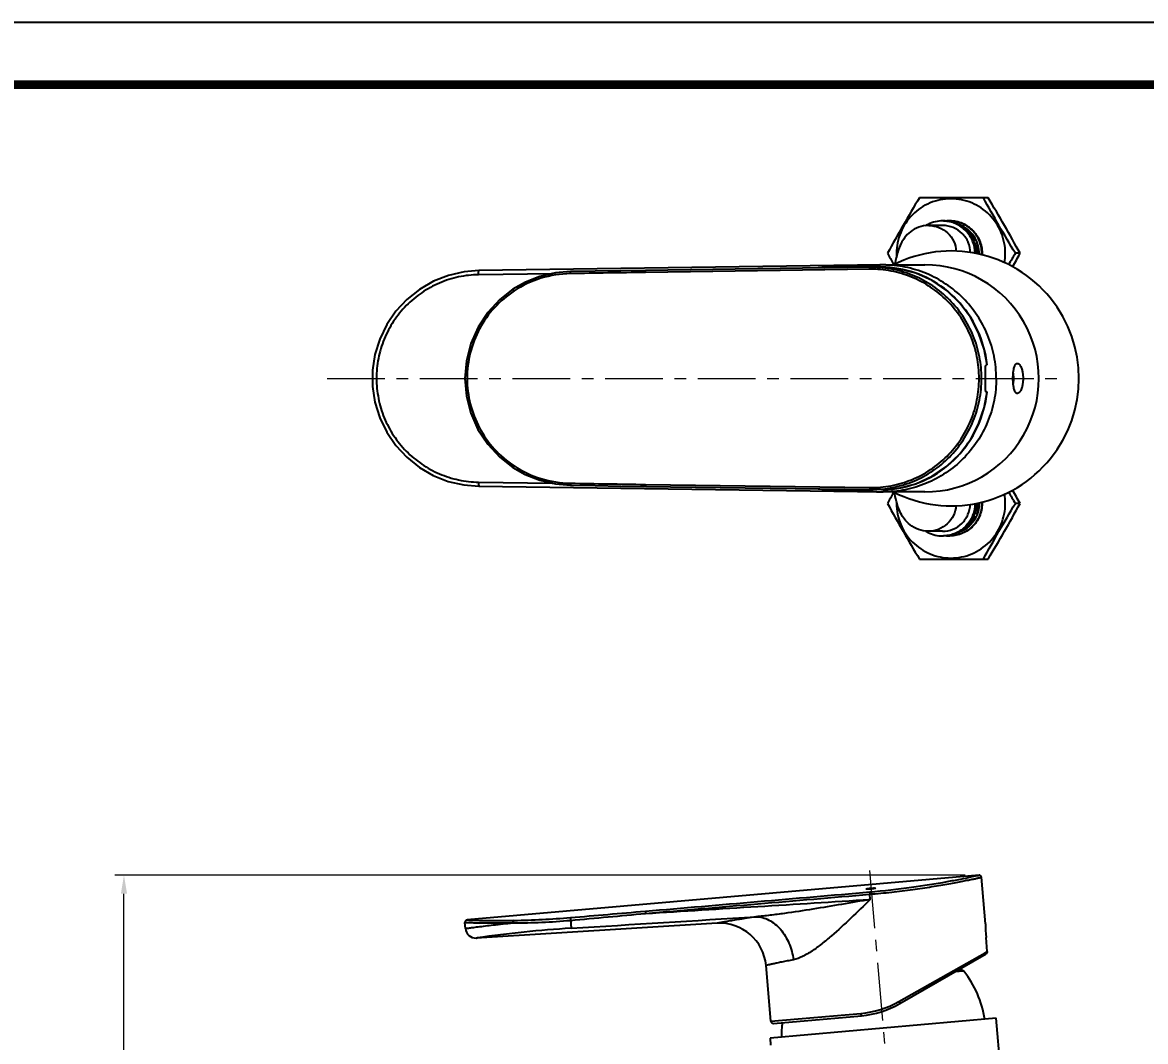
# Model space of a CAD drawing. Extents: x 0 to 790, y 0 to 579.
# Drawn here: x 305.1 to 547.5, y 358.8 to 578.8 of the extents above; entities that cross this region are included whole.
import ezdxf

# ---------------------------------------------------------------- set-up
doc = ezdxf.new("R2010")
doc.units = 0
doc.header["$LTSCALE"] = 10
doc.header["$MEASUREMENT"] = 0
doc.header["$PDMODE"] = 3
doc.header["$PDSIZE"] = -10
doc.linetypes.add('CENTER', pattern=[2, 1.25, -0.25, 0.25, -0.25])
doc.layers.get('0').update_dxf_attribs({"linetype": 'CONTINUOUS'})
doc.layers.get('DEFPOINTS').update_dxf_attribs({"linetype": 'CONTINUOUS'})
doc.layers.add('BODY', color=7, linetype='CONTINUOUS')
doc.layers.add('DEF_LAYER_ASSEM_MEMBER', color=7, linetype='CONTINUOUS')
doc.styles.add('Daelim Dimension', font='')
doc.styles.get('Daelim Dimension').set_extended_font_data('나눔고딕')
doc.dimstyles.new('DEFAULT', dxfattribs={"dimscale": 2, "dimtxt": 2, "dimasz": 2, "dimexe": 0, "dimexo": 2, "dimgap": 1, "dimtad": 1, "dimdec": 0, "dimzin": 9, "dimdsep": 46, "dimtxsty": 'Daelim Dimension', "dimcen": 0.5, "dimclrd": 5, "dimclre": 5, "dimclrt": 256, "dimadec": 1, "dimazin": 0, "dimtfac": 1, "dimtdec": 0, "dimtix": 1, "dimtmove": 0, "dimatfit": 3, "dimfxl": 1, "dimtolj": 1, "dimtzin": 1, "dimlwd": 9, "dimlwe": 9, "dimarcsym": 0})

# ---------------------------------------------------------------- blocks, each defined once
blk = doc.blocks.new('*D2')
at = {"color": 5, "lineweight": 9, "ltscale": 0.5, "transparency": 16777216}
for p, q in [((508.5832572733132, 394.7006149546673), (325.0512798777277, 394.7006149546673)), ((327.0512798777278, 262.5646479724672), (327.0512798777277, 390.7006149546673)), ((521.4974232671132, 258.5646479724673), (325.0512798777278, 258.5646479724672))]:
    blk.add_line(p, q, dxfattribs=at)
at = {"color": 5, "ltscale": 0.5, "transparency": 16777216}
for points in [[(326.384613211061, 390.7006149546673), (327.7179465443944, 390.7006149546673), (327.0512798777277, 394.7006149546673)], [(326.3846132110611, 262.5646479724672), (327.7179465443945, 262.5646479724672), (327.0512798777278, 258.5646479724672)]]:
    blk.add_solid(points, dxfattribs=at)
at = {"layer": 'DEFPOINTS', "color": 0, "ltscale": 0.5, "transparency": 16777216}
for p in [(327.0512798777277, 394.7006149546673), (512.5832572733132, 394.7006149546673), (525.4974232671132, 258.5646479724673)]:
    blk.add_point(p, dxfattribs=at)
at = {"color": 7, "ltscale": 0.5, "transparency": 16777216, "insert": (314.1499923240797, 326.6326314635672), "char_height": 10, "attachment_point": 2, "rotation": 90, "style": 'Daelim Dimension'}
blk.add_mtext('\\A1;136', dxfattribs=at)

msp = doc.modelspace()

# ---------------------------------------------------------------- linework, layer by layer
at = {"ltscale": 0.5}
msp.add_lwpolyline([(0, 0), (789.8800010681152, 0), (789.8800010681152, 578.7599945068359), (0, 578.7599945068359)], close=True, dxfattribs=at)
at = {"color": 5, "linetype": 'ByBlock', "lineweight": 200, "const_width": 1.82}
msp.add_lwpolyline([(12.70140266418457, 24.781982421875), (777.1014041900635, 24.781982421875), (777.1014041900635, 565.3219909667969), (12.70140266418457, 565.3219909667969)], close=True, dxfattribs=at)
at = {"layer": 'BODY', "color": 1, "linetype": 'CENTER', "lineweight": 5}
for p, q in [((370.8689420269129, 501.9276548507672), (529.2962416735131, 501.9276548507672)), ((487.9050684902129, 395.7112024346671), (500.435465243313, 252.4881121727672))]:
    msp.add_line(p, q, dxfattribs=at)
at = {"layer": 'DEF_LAYER_ASSEM_MEMBER', "color": 7, "linetype": 'Continuous'}
for p, q in [((513.531029597013, 540.9276548507672), (498.713723811713, 540.9276548507672)), ((505.2769659953128, 535.9276548507672), (505.2037195939129, 535.9276548507672)), ((503.7577827276132, 534.9276548507672), (500.707331731513, 534.9276548507672)), ((507.5990611374129, 534.8495885045672), (507.848566859413, 534.8495885045672)), ((507.848566859413, 534.8495885045672), (508.399094780013, 534.2969576566671)), ((509.069205778713, 533.6242869428672), (510.845173081213, 531.8415357337673)), ((510.2650384192129, 531.8415357337673), (510.845173081213, 531.8415357337673)), ((510.5821373691128, 531.0483858567673), (511.1719910359129, 531.0483858567673)), ((511.1719910359129, 531.0483858567673), (511.1719910359129, 528.8084083235672)), ((520.430157549913, 528.9276548507672), (519.4191509341131, 528.9276548507672)), ((490.428906865413, 526.4103752322671), (403.642761965413, 525.1940757841671)), ((491.4914543808129, 526.4276548507672), (499.9038372479131, 526.4276548507672)), ((493.0810392591129, 526.6269658238672), (493.1764819576129, 526.4552618997672)), ((488.017059801813, 525.9253154269671), (439.6012836736129, 525.2467851540672)), ((488.350921195813, 525.9276548507672), (488.017059801813, 525.9253154269671)), ((488.1153259438129, 525.9253154269671), (488.017059801813, 525.9253154269671)), ((488.1153259438129, 525.9253154269671), (488.0170790205129, 525.9239413179672)), ((490.524646807813, 525.9276548507672), (488.350755172313, 525.9276548507672)), ((513.3522239819131, 504.8276548507672), (513.082766140913, 504.8276548507672)), ((512.7104565869131, 495.6083669492673), (513.3522617518129, 499.0276548507671)), ((513.082766140913, 499.0276548507671), (513.352223839913, 499.0276548507671)), ((403.6427619652129, 478.6612339173672), (490.428906817313, 477.4449344711671)), ((439.601283673813, 478.6085245474671), (488.017059801813, 477.9299942745672)), ((488.017059801813, 477.9299942745672), (488.3509229247129, 477.9276548507672)), ((490.524723882113, 477.9276548507672), (488.3507543627129, 477.9276548507672)), ((499.9038372479131, 477.4276548507672), (491.4914543807131, 477.4276548507672)), ((493.1764801047129, 477.4000444868672), (493.0599075653129, 477.1902937405672)), ((511.1719910359129, 475.0469013779672), (511.1719910359129, 472.8069238447671)), ((510.580818587013, 472.8069238447671), (511.1719910359129, 472.8069238447671)), ((520.430157549913, 474.9276548507672), (519.4191509341131, 474.9276548507672)), ((510.845173081213, 472.0137739677672), (509.0705606593128, 470.2323828147671)), ((510.2663651484131, 472.0137739677672), (510.845173081213, 472.0137739677672)), ((503.6934048211128, 468.9276548507672), (500.6429538249131, 468.9276548507672)), ((505.2769659953128, 467.9276548507672), (505.2037195939129, 467.9276548507672)), ((507.5989257620131, 469.0057211969671), (507.848566859413, 469.0057211969671)), ((508.395373649613, 469.5546167003672), (507.848566859413, 469.0057211969671)), ((498.7137238029131, 462.9276548507672), (513.531029597013, 462.9276548507672)), ((511.5832496786129, 394.7006142901672), (401.099900113313, 385.0345736948672)), ((513.0051979008131, 384.1845283617672), (512.124924899113, 394.2460948125672)), ((400.7217430504129, 383.1957302124672), (400.6416384952131, 384.5054281134671)), ((455.035289990813, 384.3117074960671), (403.075428188813, 381.1337062055671)), ((513.3503667552129, 378.2215455390672), (513.082766140913, 381.2802371745672)), ((494.452899265113, 366.9759494154672), (513.0988159304129, 377.7411744215672)), ((466.6607844448131, 363.1653623121672), (465.607722367113, 375.2019169392672)), ((507.8388789918131, 374.1962455684671), (506.801641454113, 374.1054990425672)), ((515.2899879762131, 363.8061149222672), (466.4764477697129, 359.5354835276672)), ((467.2024596653127, 362.7108428344673), (486.1960141200129, 364.3725635293672)), ((518.894991278913, 322.6007386200672), (515.2899879762131, 363.8061149222672)), ((466.4764477697129, 359.5354835276672), (466.607181383813, 358.0411914805671))]:
    msp.add_line(p, q, dxfattribs=at)
at = {"layer": 'DEF_LAYER_ASSEM_MEMBER', "color": 9, "linetype": 'Continuous'}
for p, q in [((419.4599065107129, 524.5295889922671), (403.569122263413, 524.3057520929672)), ((487.9808114551129, 525.4908173942672), (439.565013895113, 524.8103970648672)), ((494.283594442413, 525.6106054626672), (494.2875727986129, 525.6099888785672)), ((513.3503668745129, 504.8276548788672), (513.3449105122129, 504.8741444668672)), ((513.3453745026131, 498.9850888246672), (513.350366871513, 499.0276547968672)), ((403.569122263413, 479.5495576085672), (419.4560022498131, 479.3257751951672)), ((439.5650138952128, 479.0449126366672), (487.9808114551129, 478.3644923072671)), ((494.2835942721131, 478.2447052798673), (494.2875729803129, 478.2453219180671)), ((488.1153259438129, 389.4631954590673), (488.017059801813, 390.5863826017671)), ((403.052064480913, 381.1322786434672), (403.2612922149128, 381.1622405873671)), ((512.8808226549131, 377.9554455053672), (513.350366871513, 378.2215467520672)), ((494.2835944873132, 367.4160220345672), (512.8808226549131, 377.9554455053672)), ((508.2742636196131, 374.0087725352672), (506.3411761925129, 373.8396492997672)), ((466.6607844448131, 363.1653623121672), (486.0584570795131, 364.8624387664672))]:
    msp.add_line(p, q, dxfattribs=at)
at = {"layer": 'DEF_LAYER_ASSEM_MEMBER', "color": 7, "linetype": 'Continuous'}
for points in [[(403.6431205044128, 525.1940384132672), (400.4381548513129, 524.9316403710671), (397.058799599213, 524.1552008994671), (393.8265406351129, 522.8829162457672), (390.815305677613, 521.1429877264671), (388.0937255585129, 518.9742532062672), (385.723954100413, 516.4253674637672), (383.759962010713, 513.5534126665672), (382.246565244913, 510.4229637978673), (381.2181864741128, 507.1047738145672), (380.6975890171129, 503.6727412738671), (380.6960848425128, 500.2025519500671), (381.2136776177131, 496.7702124295672), (382.239069020613, 493.4513909411671), (383.7495375530129, 490.3199067382672), (385.710744510513, 487.4464799031673), (388.0779848507129, 484.8956542222671), (390.797395233313, 482.7245446166671), (393.8069933507131, 480.9818345122671), (397.038271433313, 479.7064792904672), (400.417423928413, 478.9268365450671), (403.642202013313, 478.6612832960672)], [(423.4212578022129, 524.9787568557672), (420.1782809787128, 524.6953731989671), (416.8289453040129, 523.9224218969672), (413.681983288913, 522.6945292192672), (410.989885044713, 521.1700516241672)], [(439.601231546113, 525.2467851165673), (434.3019155630129, 525.1680570530672), (428.7546416187129, 525.0761820399672), (423.4212573537129, 524.9787390875671)], [(513.352262152513, 504.8276548507672), (512.7157630533129, 508.2265694994671), (511.496108598913, 511.7822867348673), (509.7276948764129, 515.1419398666671), (507.4377150633129, 518.2009191177672), (504.6692934888129, 520.8632882804673), (501.477977929213, 523.0422436725671), (497.9291273984131, 524.6592179068672), (494.2875725615131, 525.6099875031672)], [(410.9898878590129, 521.1700481355672), (408.160150094413, 518.9598300352671), (405.5566007013131, 516.1509365240672), (403.452938258813, 512.9535036519671), (401.906569166013, 509.4543892242673), (400.960292083613, 505.7487682437672), (400.6406959896131, 501.9380193818672), (400.9568722476129, 498.1269013418672), (401.899905184513, 494.4202071372671), (403.443315423513, 490.9194796576672), (405.5443141303131, 487.7200652916672), (408.1454774988129, 484.9089042616672), (410.9898866585131, 482.6852619235672)], [(494.2875729803129, 478.2453219180671), (497.911831162613, 479.1899767247671), (501.461384213713, 480.8036999989671), (504.653888412113, 482.9794886535672), (507.424070558513, 485.6389403960671), (509.716390387913, 488.6954778944671), (511.4876595686128, 492.0534217603673), (512.7104565869131, 495.6083669492673)], [(410.9898840276128, 482.6852586963672), (413.6638570982129, 481.1694526691672), (416.8097787082129, 479.9388118987672), (420.1584835625131, 479.1630356123673), (423.4212606119129, 478.8765531633671)], [(423.4212602098128, 478.8765705781673), (428.734852459113, 478.7794726515672), (434.2821252921131, 478.6875632487672), (439.601231554213, 478.6085245771671)], [(401.0971156493129, 385.0343278142672), (401.0164507709128, 385.0205482698672), (400.8756156470131, 384.9601805735672), (400.7506407923129, 384.8490543791671), (400.663373054613, 384.6851098131672), (400.6416262534131, 384.5057062165672)]]:
    msp.add_lwpolyline(points, dxfattribs=at)
for centre, radius, start, end in [((503.7265619378129, 528.9738868350671), 6.953768083099999, 90.00797721139553, 116.7411627931026), ((503.7254667255129, 529.0352986281672), 6.8923562238, 88.21058711279184, 89.99894384950882), ((505.205979844013, 528.9323340327671), 6.9953648415, 92.50428228389222, 95.2207256002923), ((505.203943833513, 528.9793913871672), 6.9482634673, 90.00184909240062, 92.5044641967964), ((503.7244361099129, 528.9773035836671), 6.949775688099999, 120.1013021880977, 122.1045119648973), ((503.7243514559132, 528.9769066341671), 6.9500766537, 116.7360905133995, 120.0990572089939), ((505.0326708229131, 528.9752931042673), 6.5524011939, 69.98752921640173, 71.91912565960118), ((504.9294203777131, 528.9449222559672), 6.5868429227, 26.08840875319917, 63.69314815079888), ((504.847120171713, 528.9200477745673), 6.673366050299999, 358.585152989699, 18.59824127970095), ((811.9551578524129, 703.6541718179672), 364.7181585426, 208.6248568089983, 209.0374269912973), ((505.6038372473131, 501.9276548507672), 27.5, 243.0321823216038, 116.9678176783953), ((505.554891639513, 528.9278945594672), 11.7743308857, 180.0011664609, 182.130752308101), ((505.3901673652131, 528.9308862558671), 11.8538453204, 349.9706439881015, 359.9843809439989), ((834.3151115597129, 338.6247215106672), 367.9329727766, 148.8539246855967, 149.3050430026035), ((223.2238802747129, 691.0312139372671), 338.5397098131, 330.8281431767037, 331.3908709717005), ((490.887786951213, 502.0820454716671), 24.3459105285, 96.88477278570397, 101.5851102338957), ((490.8853325469129, 502.0997232800671), 24.3280659759, 96.65479950479661, 96.88402476230046), ((490.8840335429131, 502.0973423799671), 24.330280347, 90.00192083480371, 96.65111131089658), ((490.544778261213, 502.4980107514671), 23.430103468, 93.046883044997, 95.34681721370217), ((490.5530724668129, 503.8226045328672), 22.1050625657, 80.28408088430291, 90.0621012856903), ((511.8898861965131, 501.9184995576672), 7.181171358099999, 352.3774949654004, 0.0730465502003607), ((490.887786951213, 501.7732642298672), 24.3459105285, 258.4148897661042, 263.115227214296), ((490.884208638013, 501.7600066758671), 24.3323197077, 263.1198502064956, 269.9976670264997), ((490.5343577268131, 500.2542621602672), 22.3266080782, 269.982024280599, 279.6673030201991), ((208.6023141744129, 304.7557199509672), 355.2394844774, 28.62235642470121, 29.15862927829987), ((799.9127322624129, 306.8305482013672), 350.9716497451, 150.9616708665984, 151.383294970397), ((494.2046205626129, 475.6965496635672), 1.5272148976, 107.7377533193944, 109.0758804306008), ((505.5416371692129, 474.9275536525671), 11.7610764134, 178.639465008201, 179.9995069983995), ((504.847120171713, 474.9352619269671), 6.673366050299999, 341.4017587202991, 1.414847010199999), ((505.3901673652131, 474.9244234456672), 11.8538453204, 0.01561905600104347, 10.0293560118985), ((849.7144495765131, 674.4543913006672), 385.8832762166001, 210.7054489764957, 211.1355826543969), ((504.9294203777131, 474.9103874455672), 6.5868429227, 296.3068518492011, 333.9115912468008), ((503.723895986413, 474.8770995269672), 6.9487204716, 238.0326346903019, 239.8988017017006), ((503.7232843731128, 474.8764678160671), 6.9478672142, 239.9005525263055, 242.7729464071982), ((503.726505862413, 474.8812341848673), 6.9535793939, 242.7673116435047, 269.9924846193908), ((503.7254667255129, 474.8200110722671), 6.8923562227, 270.0010561502958, 271.7894128872994), ((505.2059787944129, 474.9229454264671), 6.9953345713, 264.7821480569054, 267.4955910250002), ((505.2039438398131, 474.8759073044671), 6.9482524574, 267.4954064839039, 269.9981508527013), ((505.032699353513, 474.8799327714671), 6.5523126528, 288.080864671895, 289.9904509168941), ((511.6268235663129, 394.2025156788671), 0.4999999975, 5.000104308498953, 94.9995326323951), ((402.917758004613, 383.3281752614672), 2.1999999875, 183.4999999999997, 273.5000000001922), ((455.6457786965129, 374.3303605872673), 9.9999990025, 4.99999551480109, 93.50001930790191), ((537.090695868013, 383.3746259704672), 24.0991110668, 178.0740896109016, 184.9857113485999), ((507.8824568632131, 373.6981482193672), 0.5, 38.40737361369484, 94.99999999999979), ((491.0018190115129, 360.3151820079672), 22.042045374, 8.539483183700126, 38.40737361320191), ((484.452899265113, 384.2964574911672), 20, 274.9999999999998, 299.9999999999999), ((467.1588817939128, 363.2089401835672), 0.5, 184.9999999999994, 274.9999999999998), ((491.0018190115129, 360.3151820079672), 22.042045374, 173.3022951951981, 181.4605168163004)]:
    msp.add_arc(centre, radius, start, end, dxfattribs=at)
at = {"layer": 'DEF_LAYER_ASSEM_MEMBER', "color": 9, "linetype": 'Continuous'}
for centre, radius, start, end in [((505.2037047606129, 529.0512408936671), 6.8764139571, 89.39924451039764, 89.9998764060902), ((484.043360662713, -2639.716926536533), 3164.8398861792, 90.80525572829796, 91.0981701773979), ((484.0440417558129, 3643.614647866067), 3164.8823031907, 268.9018322017919, 269.1947427332958), ((505.2037047606129, 474.8040688029672), 6.8764139522, 270.0001235937926, 270.600755489902), ((408.0672759429131, 563.8629674205672), 178.9670543255, 271.0103133490018, 274.9107620451028), ((439.6050944599128, 126.7162936595672), 257.0284261898, 93.57801147650169, 98.12886243370384), ((411.6936490877129, 512.4186323284672), 128.0090593389, 269.685161631301, 275.260856595396), ((484.2979097408129, 385.0566422849672), 20.2708012342, 274.9824957080006, 299.5125513525024)]:
    msp.add_arc(centre, radius, start, end, dxfattribs=at)
at = {"layer": 'DEF_LAYER_ASSEM_MEMBER', "color": 7, "linetype": 'Continuous'}
msp.add_ellipse((499.903837247313, 501.9276548507672), major_axis=(24.5935860198, 0), ratio=0.9961946981, start_param=-1.5707963325, end_param=1.5707963325, dxfattribs=at)
for points, start_tangent, end_tangent in [([(498.7137238029131, 540.9276548507672), (495.1708035337128, 534.9277101719672), (491.8145958499131, 528.9276548507672)], (-0.5169942595086573, -0.8559888642004025), (-0.4791396475531658, -0.8777386844287018)), ([(517.2440122452131, 528.9276548507672), (516.3509762079129, 533.4343867199672), (513.807842976513, 537.2549117832672), (510.0018011558129, 539.8077115976672), (505.5122865007129, 540.7041343636671), (501.0227718456129, 539.8077115976672), (497.216730024913, 537.2549117832672), (494.6735967935128, 533.4343867199672), (493.7805607562132, 528.9276548507672)], (0, 1), (0, -1)), ([(519.4191509341131, 528.9276548507672), (515.8762572064129, 534.9277121203672), (512.5202055330128, 540.9276548507672)], (-0.5169859346056412, 0.8559938921627488), (-0.4791306730353413, 0.8777435833754076)), ([(520.430157549913, 528.9276548507672), (517.073948745413, 534.9277121203672), (513.531029588213, 540.9276548507672)], (-0.4791396475515556, 0.8777386844295808), (-0.5169942583689, 0.8559888648887855)), ([(510.6988494281129, 528.8889414912672), (510.1993016866129, 531.5293992617673), (508.7455522859132, 533.7863696354672), (506.551838413513, 535.3269626690673), (503.9406879216131, 535.9242937763672)], (0.00553915054094651, 0.999984658787966), (-0.9995128634910686, 0.03120954526878722)), ([(503.9436575125128, 535.9276548507672), (506.6402267324129, 535.3880246158672), (508.921169504313, 533.8521683395672), (510.434888968713, 531.5562583182672), (510.9470158191129, 528.8543277927672)], (1, 0), (-0.0104592574083175, -0.9999453004712142)), ([(505.2769659953128, 535.9276548507672), (508.020666771713, 535.3638340837672), (510.3218991287131, 533.7636481782672), (511.8106921144131, 531.3852870158671), (512.247736049613, 528.6116850344671)], (1, 0), (-0.04490125690830991, -0.9989914299572614)), ([(500.707331731513, 534.9276548507672), (498.549156780113, 534.5468157158672), (496.7523172125129, 533.5442378903673), (495.5260829248132, 532.2890930248673), (494.7858190574129, 531.1056171049672), (493.9735673987129, 529.0221575074672), (493.445530562813, 526.8575493627671)], (-1, 0), (-0.198681542761751, -0.9800641022738311)), ([(509.7334718497129, 529.0588137227671), (509.241703065813, 531.3143186701673), (507.9378192845129, 533.2164025711671), (506.0150398113128, 534.4833513525671), (503.7577827276132, 534.9276548507672)], (-0.0217245362486435, 0.9997639944130723), (-1, 0)), ([(511.6051018345129, 528.7385022657672), (511.344046758413, 530.7782816648672), (510.4701898325129, 532.6383565258672), (509.0683571014129, 534.1381408656672), (507.2750641276129, 535.1320482295672)], (0.0286649806791457, 0.9995890750116591), (-0.9396198930270047, 0.3422198951374982)), ([(515.2899879762131, 501.9276548507672), (514.820995813513, 506.7075130284672), (513.4321068451131, 511.3033579827671), (511.1767037470131, 515.5391262975671), (508.141398847913, 519.2517578753673), (504.4428751398132, 522.2986345830672), (500.2232810611131, 524.5626981601672), (495.6447415805128, 525.9568822517673), (490.8832178729131, 526.4276227132672)], (0, 1), (-1, 0)), ([(493.4480881162131, 526.5830533343672), (493.435885363313, 526.7478533147671), (493.4387167844129, 526.8238728346672)], (-0.0928273792453138, 0.9956822172071002), (0.1974392405775871, 0.980315126008033)), ([(493.4387167844129, 526.8238728346672), (493.4425685641129, 526.8369317367673), (493.462952763613, 526.8516971657672)], (0.1974392404384106, 0.9803151260360637), (0.9999999860129613, 0.0001672545290691632)), ([(493.462952763613, 526.8516971657672), (493.503092479013, 526.8382168553672), (493.5645110264129, 526.8055330638672), (493.769729981113, 526.7154596131672)], (0.9999999860127369, 0.0001672558705759509), (0.9450205417325238, -0.3270109718397343)), ([(512.124924899113, 501.9276548507672), (511.6696599859129, 506.6147816635672), (510.3221100269129, 511.1182309733672), (508.134394553713, 515.2653257490672), (505.1892347003129, 518.8983975181673), (501.5956718024131, 521.8805527097671), (497.4862329504131, 524.0983904892672), (493.0144369333129, 525.4656296922672), (488.3509231719129, 525.9276518013671)], (-1.169824522263277e-05, 0.9999999999315756), (-0.9999999998917913, 1.471113871703741e-05)), ([(513.0051979008131, 501.9276548507672), (512.998846246413, 503.0381419684672), (512.9938557358128, 503.5391925191672), (512.9917964405131, 503.9782780550671), (512.9965510737129, 504.3386538917673), (513.0117602232131, 504.6066241450671), (513.040145064213, 504.7718225991672), (513.082766140913, 504.8276548507672)], (0, 1), (1, 0)), ([(518.894991278913, 501.9276548507672), (518.9606905764131, 503.2048673434672), (519.0606493473131, 503.8722327875671), (519.289477182313, 504.6492039684672), (519.415905587613, 504.8858475785672), (519.550294426213, 505.0487351542672), (519.6928595353129, 505.1452431598673), (519.843874056713, 505.1776572287672)], (0, 1), (0.9999996528943867, 0.0008331933186777116)), ([(519.843874056713, 505.1776572287672), (520.136490748813, 505.0674245679672), (520.2936302744129, 504.9197502820672), (520.4578756876131, 504.6953537829672), (520.8036148653127, 503.9073254842673), (520.974925559713, 503.1964852337672), (521.0838268325128, 501.9276548507672)], (0.9999996528943874, 0.0008331933178744532), (0, -1)), ([(488.350924898213, 477.9276582639671), (493.014455740213, 478.3896836975671), (497.4862608922131, 479.7569307270672), (501.595715729813, 481.9747870082672), (505.1893027367128, 484.9569818706673), (508.1344426776132, 488.5900578119672), (510.322129259413, 492.7371265437672), (511.6696656215131, 497.2405570186671), (512.124924899113, 501.9276548507672)], (0.9999999998776122, 1.564531455805044e-05), (1.308164172370989e-05, 0.9999999999144354)), ([(515.2899879762131, 501.9276548507672), (514.820995813513, 497.1477966730672), (513.4321068451131, 492.5519517187672), (511.1767037470131, 488.3161834039671), (508.141398847913, 484.6035518261672), (504.4428751398132, 481.5566751184672), (500.2232810611131, 479.2926115413671), (495.6447415805128, 477.8984274497672), (490.8832178729131, 477.4276869882672)], (0, -1), (-1, 0)), ([(513.082766140913, 499.0276548507671), (513.0401451028129, 499.0834857284673), (513.011760624513, 499.2486815297672), (512.9965513561128, 499.5166492560671), (512.991796390013, 499.8770215615672), (512.993855713413, 500.3161013320672), (512.9988459881129, 500.8171572593671), (513.0051979008131, 501.9276548507672)], (-1, 0), (0, 1)), ([(519.8436380466128, 498.6776536877671), (519.6926681418131, 498.7101492655671), (519.550143632013, 498.8067167447672), (519.415791357513, 498.9696367634672), (519.2893955466129, 499.2062926763672), (519.0606219861129, 499.9832135087672), (518.9606862351129, 500.6504889054672), (518.894991278913, 501.9276548507672)], (-0.9999991543402899, 0.00130050709543939), (0, 1)), ([(519.007600384713, 502.8893652449672), (518.998134871513, 502.9514713792672), (518.955832105713, 503.1458808977671)], (-0.133162360058849, 0.9910942366210983), (-0.2545385864954737, 0.9670626184404434)), ([(519.071051718513, 501.9276548507672), (519.0659936726129, 502.2009470337672), (519.007601280613, 502.8893614346672)], (0, 1), (-0.1331623597981124, 0.9910942366561305)), ([(521.0838268325128, 501.9276548507672), (520.974908425213, 500.6587433101672), (520.8035579291129, 499.9478025730672), (520.4577443083131, 499.1597491468672), (520.2934677178127, 498.9353710089671), (520.136299996813, 498.7877475187672), (519.8436380466128, 498.6776536877671)], (0, -1), (-0.9999991543403172, 0.001300507074391714)), ([(518.9556755201129, 500.7088341515672), (518.972019254013, 500.7746313844672), (519.0076002815131, 500.9659438387672)], (0.2547833236996205, 0.9669981685425132), (0.1331624412507707, 0.9910942257122353)), ([(493.374338412613, 477.0314328227672), (493.3717446338128, 477.1135521255671), (493.3861829522129, 477.2982973973673)], (-0.1972835172122608, 0.9803464764236978), (0.0958630387289451, 0.9953945337431048)), ([(493.3985745557129, 477.0036107335671), (493.3781909486129, 477.0183799094672), (493.374338412613, 477.0314328227672)], (-0.9999998241106766, 0.0005931092784766738), (-0.1972835174696783, 0.9803464763718953)), ([(500.6429538249131, 468.9276548507672), (498.484784001113, 469.3084921202671), (496.687946998813, 470.3110657453673), (495.461712214013, 471.5662071810672), (494.721446913913, 472.7496813370673), (493.9091941155129, 474.8331366636671), (493.3811574084129, 476.9977368971672)], (-1, 0), (-0.1986821821457858, 0.9800639726557594)), ([(493.705496069613, 477.1398999620673), (493.500172093213, 477.0497979066672), (493.4387279381128, 477.0170995430672), (493.3985745557129, 477.0036107335671)], (-0.9450524224402969, -0.3269188260711314), (-0.9999998241108131, 0.0005931090479537859)), ([(512.2477352416131, 475.2436465406672), (511.8106974235129, 472.4700369594672), (510.3219065021131, 470.0916693009673), (508.020672480613, 468.4914780352672), (505.2769659953128, 467.9276548507672)], (0.04490399324893924, -0.9989913069643297), (-1, 0)), ([(511.6051018345129, 475.1168074357672), (511.3438701074128, 473.0764213396671), (510.469481555913, 471.2159078843672), (509.066865442313, 469.7160051664671), (507.272696064613, 468.7223995126673)], (0.02866498067054005, -0.9995890750119059), (-0.9397513152893885, -0.3418588384287648)), ([(491.8145958499131, 474.9276548507672), (495.1708046545132, 468.9275975811671), (498.713723811713, 462.9276548507672)], (0.4791396475515556, -0.8777386844295808), (0.5169942583689, -0.8559888648887855)), ([(493.7805607562132, 474.9276548507672), (494.6735967935128, 470.4209229815672), (497.216730024913, 466.6003979182672), (501.0227718456129, 464.0475981038671), (505.5122865007129, 463.1511753378672), (510.0018011558129, 464.0475981038671), (513.807842976513, 466.6003979182672), (516.3509762079129, 470.4209229815672), (517.2440122452131, 474.9276548507672)], (0, -1), (0, 1)), ([(503.6934048211128, 468.9276548507672), (505.948143556813, 469.3709280139672), (507.8695516204129, 470.6350896569671), (509.1740733810129, 472.5334786102671), (509.6688468040129, 474.7855774102671)], (1, 0), (0.02353337663253122, 0.999723051741967)), ([(510.6988494281129, 474.9663682102672), (510.1993016866129, 472.3259104397671), (508.7455522859132, 470.0689400660672), (506.551838413513, 468.5283470324672), (503.9406879216131, 467.9310159251672)], (0.00553915054094651, -0.999984658787966), (-0.9995128634910686, -0.03120954526878722)), ([(510.9470160274129, 475.0010188032672), (510.4348961735129, 472.2990644361671), (508.921181687313, 470.0031545916671), (506.6402447694129, 468.4672922143671), (503.9436575125128, 467.9276548507672)], (0.01045654109097136, -0.9999453288797407), (-1, 0)), ([(512.520205524213, 462.9276548507672), (515.8762583259131, 468.9275995295673), (519.4191509341131, 474.9276548507672)], (0.4791306718055488, 0.8777435840467099), (0.5169859346070039, 0.8559938921619259)), ([(513.531029597013, 462.9276548507672), (517.0739498661128, 468.9275995295673), (520.430157549913, 474.9276548507672)], (0.5169942595086573, 0.8559888642004025), (0.4791396475531658, 0.8777386844287018)), ([(513.3503667552129, 378.2215455390672), (513.294609936313, 377.9447736293672), (513.0988159304129, 377.7411744215672)], (0.08715665136027292, -0.9961946185980248), (-0.8660245415808863, -0.5000014933773855))]:
    msp.add_spline(points, degree=3, dxfattribs=dict(at, start_tangent=start_tangent, end_tangent=end_tangent))
at = {"layer": 'DEF_LAYER_ASSEM_MEMBER', "color": 9, "linetype": 'Continuous'}
for points, start_tangent, end_tangent in [([(510.916620840313, 528.8529189157672), (510.4072841399129, 531.5545323163672), (508.9008239675129, 533.8509078806673), (506.629618783013, 535.3875576861672), (503.9436575125128, 535.9276548507672)], (0.01068987094317689, 0.9999428616972165), (-1, 0)), ([(512.1708778746129, 528.6330278829672), (511.7335983479129, 531.3839140843672), (510.2622746650129, 533.7458580637672), (507.989918270413, 535.3446334739671), (505.275803749013, 535.9272768625672)], (0.04206741205322088, 0.9991147746095765), (-0.999945053060274, 0.01048288415874886)), ([(512.2431402735128, 528.6105171619671), (511.8064114409131, 531.3850741830671), (510.318340431513, 533.7639716605671), (508.0185555897128, 535.3639655329672), (505.2769659953128, 535.9276548507672)], (0.04527414771561599, 0.9989746000517854), (-1, 0)), ([(500.707331731513, 534.9276548507672), (502.8983614620129, 534.5100063091671), (504.784228426013, 533.3152999548672), (506.102668404413, 531.5098139459673), (506.6700038696131, 529.3443877023673)], (1, 0), (0.06936659129300182, -0.9975912369364468)), ([(490.2881335573129, 526.4056340971672), (476.8414966337132, 525.7705620369671)], (-0.9998253148603115, -0.01869063306790968), (-0.9968513446719105, -0.07929310578987234)), ([(403.569122263413, 524.3057520929672), (399.261825286113, 523.8271824987672), (395.1241742601128, 522.5161190902671), (391.3160176113129, 520.4254671596672), (387.982325163613, 517.6373822603673), (385.2485955355128, 514.2585069306673), (383.2176742066131, 510.4157894831673), (381.966873119113, 506.2531091245672), (381.544528223513, 501.9273291699672), (381.9669762197129, 497.6016919845672), (383.2177279694129, 493.4393904973672), (385.2485663867128, 489.5968482263671), (387.9822749094128, 486.2179792126672), (391.3159589008128, 483.4298824569671), (395.1241070896131, 481.3392206503672), (399.2617776623129, 480.0281383511672), (403.569122263413, 479.5495576085672)], (-0.999925678802525, -0.01219167221138244), (0.9999256861126549, -0.01219107264092969)), ([(403.5691222325131, 524.3057521328673), (403.5738442614129, 524.6526158135672), (403.589305432713, 524.9392458465672), (403.6004682178129, 525.0476876408671), (403.6134597360128, 525.1279847755671), (403.627862926613, 525.1772493882672), (403.6431205045128, 525.1940384010671)], (-0.002717971987496293, 0.9999963063073161), (0.9999230169198658, 0.01240807131966939)), ([(423.3875843344131, 524.5416567573673), (417.044261906113, 523.5386643025671), (411.222891290613, 520.8057911397672)], (-0.9998158989840504, -0.01918770801100102), (-0.8326796554478816, -0.5537549922151469)), ([(423.387584322013, 524.5416567753673), (423.3889230961131, 524.7125845733672), (423.3956545054129, 524.8535633393672), (423.400790638613, 524.9068067215672), (423.4069027554128, 524.9461927632672), (423.4137975789131, 524.9704616088671), (423.4212586606129, 524.9786708928673)], (-0.00825102002404116, 0.9999659597549124), (0.999828229467473, 0.01853406485200615)), ([(439.5650138949129, 524.8103970652671), (439.5672794796128, 524.9810477904672), (439.5747968098131, 525.1219914515672), (439.5802559514129, 525.1751469729672), (439.5866431850129, 525.2143679677672), (439.593727939613, 525.2384999770672), (439.6012315463131, 525.2467851009673)], (-0.002968528074232037, 0.9999955939108296), (0.9998932952610541, 0.01460815155968009)), ([(487.9808114551129, 525.4908173942672), (487.9831233847131, 525.6609776897672), (487.9906600395129, 525.8013538514671), (488.002499191713, 525.8932296614671), (488.0095719499129, 525.9171709354672), (488.017059801813, 525.9253154269671)], (-0.002644647022620006, 0.9999965029149481), (0.9999999544889241, -0.0003016987736675255)), ([(511.5832496786129, 501.9276548507672), (511.130863125213, 506.5641800724671), (509.791752153013, 511.0170956822672), (507.6175525913129, 515.1135201579672), (504.6904594407129, 518.6951836394671), (501.1193541368129, 521.6241400967673), (497.037444258913, 523.7857243643672), (492.600077912813, 525.0927515414671), (487.9808114551129, 525.4908173942672)], (-2.422106892174144e-05, 0.9999999997066701), (-0.9999013165843108, -0.01404838399824443)), ([(513.3449105122129, 504.8741444668672), (511.1637503195129, 512.5163631083672), (506.8415348906128, 518.8500505512673), (501.0017023684131, 523.3032602654672), (494.2835944873132, 525.6106057373672)], (-0.1174959467275601, 0.9930733620949636), (-0.9855833403691558, 0.1691906592775642)), ([(411.2228912801129, 520.8057911523672), (411.1299432463129, 520.9473896832671), (411.0891002283129, 521.0102626685672), (411.0540837056128, 521.0646771728673), (411.0258863812128, 521.1090838443672), (411.0054313960131, 521.1420358658671), (410.9933261419128, 521.1625455420673), (410.989893522813, 521.1700388444672)], (-0.5510414761974377, 0.8344778556140054), (0.7837622749577484, 0.6210609441536755)), ([(411.222891290613, 520.8057911397672), (407.0025664169129, 517.1802051487672), (403.7906588112128, 512.6372316274671), (401.7811378113129, 507.4492758556672), (401.097115485313, 501.9276979570673), (401.781119515013, 496.4061043287672), (403.7906562771129, 491.2180822968672), (407.0025654386131, 486.6751048840672), (411.2228911658131, 483.0495186064671)], (-0.8326909478562077, -0.5537380114804569), (0.8326899522011082, -0.5537395087072225)), ([(487.9808114551129, 478.3644923072671), (492.6000945872129, 478.7625599444672), (497.0374708542129, 480.0695945749671), (501.1193955349131, 482.2311962358672), (504.6905259553128, 485.1601922681673), (507.617600472513, 488.7418617757672), (509.791770730013, 492.8382610643672), (511.1308680292129, 497.2911584225672), (511.5832496786129, 501.9276548507672)], (0.9999013547483996, -0.01404566738590474), (2.705226887453563e-05, 0.9999999996340875)), ([(494.2835944873132, 478.2447039641671), (501.0024027321128, 480.5524232500671), (506.842796641213, 485.0065891893672), (511.1650343271131, 491.3416609701673), (513.3453745026131, 498.9850888246672)], (0.9855835476391871, 0.1691894518667001), (0.1173372232173306, 0.9930921286807415)), ([(411.222891060313, 483.0495184788672), (411.1299417304131, 482.9079191462672), (411.0890980839131, 482.8450456915672), (411.054081009813, 482.7906307228673), (411.025883246713, 482.7462236199672), (411.0054279694129, 482.7132712268672), (410.9933225946129, 482.6927612603672), (410.9898900382129, 482.6852677592673)], (-0.5510446529940357, -0.8344757578304376), (0.7837529190737476, -0.6210727508459696)), ([(411.2228911658131, 483.0495186064671), (417.044263687113, 480.3166464307672), (423.387583880613, 479.3136528329673)], (0.832678664692032, -0.5537564820087388), (0.9998159904226396, -0.01918294281898471)), ([(403.569122263413, 479.5495576085672), (403.573397962713, 479.2026876007671), (403.5885216326128, 478.9160486763672), (403.599576039913, 478.8076023570673), (403.6125062083129, 478.7273010492672), (403.626899258813, 478.6780328768672), (403.6422014686129, 478.6612410560672)], (-0.004020856244266556, -0.9999919163248587), (0.9999218206358744, -0.01250410397582648)), ([(423.387583880613, 479.3136528329673), (423.3889245908131, 479.1427304764671), (423.3956573812129, 479.0017574503672), (423.400793920913, 478.9485165474672), (423.4069062303129, 478.9091325103673), (423.4138010246129, 478.8848650784672), (423.421261852013, 478.8766565176672)], (-0.008239429538248261, -0.9999660553243217), (0.9998291053507963, -0.01848675454011092)), ([(439.5650138952128, 479.0449126366672), (439.567283750913, 478.8741253277672), (439.5748137283131, 478.7331148814671), (439.5802814133131, 478.6799644652672), (439.586677996313, 478.6407790537672), (439.5937718889129, 478.6167125576673), (439.6012836739128, 478.6085245474671)], (-0.002968471271149732, -0.9999955940794503), (0.9999999571760484, 0.0002926566271624202)), ([(476.8414795778131, 478.0847490248673), (490.288136657513, 477.4496755457671)], (0.9968513358059775, -0.07929321724989127), (0.9998253150213443, -0.01869062445371232)), ([(487.980811325313, 478.3644921106672), (487.983123369313, 478.1943327824672), (487.9906600948129, 478.0539578368672), (488.002499269013, 477.9620832198673), (488.0095720215131, 477.9381424584673), (488.017059859013, 477.9299983891672)], (-0.002643914293585486, -0.9999965048524961), (0.9999999386772077, 0.000350207911064885)), ([(512.1708778746129, 475.2222818185671), (511.7335983478129, 472.4713956171672), (510.2622746650129, 470.1094516377672), (507.989918270413, 468.5106762275672), (505.275803749013, 467.9280328389671)], (0.04206741205322088, -0.9991147746095765), (-0.999945053060274, -0.01048288415874886)), ([(512.2431402735128, 475.2447925395672), (511.8064114409131, 472.4702355184672), (510.318340431513, 470.0913380409672), (508.0185555897128, 468.4913441685671), (505.2769659953128, 467.9276548507672)], (0.04527414771561599, -0.9989746000517854), (-1, 0)), ([(506.6055055051129, 474.5091932265672), (506.0377330063129, 472.3443224727672), (504.7192190960129, 470.5394185718671), (502.833581945813, 469.3451445814671), (500.6429538249131, 468.9276548507672)], (-0.06965306477546662, -0.9975712759333966), (-1, 0)), ([(510.916620840313, 475.0023907857671), (510.4072841399129, 472.3007773851672), (508.9008239675129, 470.0044018208671), (506.629618783013, 468.4677520153673), (503.9436575125128, 467.9276548507672)], (0.01068987094317689, -0.9999428616972165), (-1, 0)), ([(487.9808114551129, 391.0808021278672), (497.0374708542129, 392.0908546417671), (504.6905259553128, 393.3119214711672), (507.617600472513, 393.8682088297672), (509.791770730013, 394.3133644317671), (511.1308680292129, 394.6010833431671), (511.5832496786129, 394.7006142901672)], (0.9963539626221298, 0.08531577326133676), (0.9739791013619371, 0.2266378390961973)), ([(488.017059801813, 390.5863826017671), (492.7282406818131, 391.0505674845672), (497.255623896513, 391.6111965513671), (501.4230830305128, 392.2268659100672), (503.3214690279128, 392.5390278133672), (505.0720102939129, 392.8444766045671), (506.6582758947129, 393.1358430637672), (508.0653534506127, 393.4058962317672), (509.2799414394131, 393.6477718949671), (510.2903917851131, 393.8551812031671), (510.7159033992129, 393.9442033852672), (511.0868552839129, 394.0226241667672), (511.402338023313, 394.0899122033672), (511.6615702636129, 394.1456137839672), (511.8638872620131, 394.1893418727672), (512.008776499913, 394.2207954493672), (512.0595539509131, 394.2318421145671), (512.095851896313, 394.2397488442672), (512.124924899113, 394.2460948125672)], (0.9963501492050741, 0.08536029626838638), (0.8297524637938529, 0.5581315694601326)), ([(439.5650138952128, 386.9338322579672), (487.9808114551129, 391.0808021278672)], (0.9963495067371567, 0.08536779500856673), (0.996354139061306, 0.08531371270437126)), ([(439.601283673813, 386.4391677637673), (488.017059801813, 390.5863826017671)], (0.9963490811583054, 0.08537276190331959), (0.9963537008878806, 0.0853188298502979)), ([(487.980811325313, 391.0808036109671), (487.9906600948129, 390.9149667199672), (488.017059859013, 390.5863826068672)], (-0.01990705575180758, -0.99980183493095), (0.0853192500663847, -0.9963536649042396)), ([(439.601283673813, 386.4391677637673), (488.1153259438129, 389.4631954590673)], (0.9980640935706931, 0.06219377078864797), (0.9980617838215473, 0.06223082576144278)), ([(488.1153259438129, 389.4631954590673), (481.9276285928129, 388.3970905056672), (475.7450168009132, 387.3680268770671), (469.571794296513, 386.4329298591672), (466.4920695467129, 386.0356816772672), (463.4220916368131, 385.7279100666672)], (-0.9853442492578642, -0.1705775789910741), (-0.99688847591969, -0.07882491090079272)), ([(488.1153259438129, 389.4631954590673), (483.9124654254128, 385.4149763198672), (479.715531081913, 381.5853661255671), (477.6215471155128, 379.8511048533672), (475.5385856843131, 378.3264153669672), (473.4853753742129, 377.1265881015672), (471.508007367913, 376.4353733673671)], (-0.7176859444876017, -0.6963669184308939), (-0.9830524247234812, -0.1833246580394584)), ([(423.387583880613, 385.5528591859671), (423.389625198113, 385.4849864264672), (423.398705945413, 385.3442641295671), (423.4308401935129, 384.9488069880672)], (-0.06430912860171613, -0.9979300255922195), (0.08900918317545597, -0.996030805402342)), ([(423.387583880613, 385.5528591859671), (439.5650138952128, 386.9338322579672)], (0.9964025728207893, 0.08474616732402729), (0.9963495033283541, 0.08536783479357012)), ([(423.4308388010131, 384.9488068625672), (439.6012836739128, 386.4391677637673)], (0.9958159991999003, 0.09138104692716241), (0.99574251663379, 0.09217830855361997)), ([(423.5645929347129, 383.2437077509671), (463.4220916369129, 385.7279100667672)], (0.9980642618885998, 0.06219106962229182), (0.9980623488380578, 0.06222176332971747)), ([(439.5650138952128, 386.9338322579672), (439.5748137283131, 386.7684651291671), (439.6012836739128, 386.4391677637673)], (-0.02302048802965767, -0.9997349934512028), (0.08537310959139034, -0.9963490513663856)), ([(463.4220916369129, 385.7279100667672), (461.537705501313, 385.4320689381672), (459.865795264913, 385.1587316158672), (458.4219049871131, 384.9144639285672), (457.219927865613, 384.7053205992672), (456.2718267787131, 384.5366348123672), (455.896123019613, 384.4688848321672), (455.587334374713, 384.4128133526672), (455.3463092818129, 384.3688094811672), (455.1736697057131, 384.3371560141671), (455.069918718513, 384.3180827617672), (455.035289990813, 384.3117074960671)], (-0.9884139735971615, -0.1517821359642491), (-0.9982130174371406, 0.05975593542936898)), ([(463.422091761013, 385.7279080370672), (464.8352411745132, 385.5381560498671), (466.220621913513, 385.0081170210672), (467.529331921213, 384.1562913682671), (468.716149283913, 383.0124134123671), (470.563787070713, 380.0168461767672), (471.5080105812131, 376.4353736484671)], (0.9999325210311262, -0.01161694384665891), (0.1169808736277701, -0.9931341677765818)), ([(400.6416215631129, 384.5057059129672), (400.6855928945129, 384.5041185192672), (400.8173196357129, 384.4994253741671), (401.0362708222128, 384.4918254785672), (401.3415805310128, 384.4816414910672), (401.732028207113, 384.4693237160672), (402.2060610606129, 384.4554365955671), (403.3971237057131, 384.4257100551672), (404.8961905185129, 384.3988401867672), (406.6801849402129, 384.3822364153672), (408.7218457031131, 384.3838294838672), (410.990247467513, 384.4115056269673)], (0.9757868439732607, -0.2187236501357452), (0.9998338339175871, 0.01822922251932384)), ([(400.7218617361129, 383.1938684166671), (401.414444686513, 383.2866631039672), (402.2702979042128, 383.3992041746671), (403.4502561399131, 383.5504994575672), (406.7069074502128, 383.9448276207672), (410.990247467513, 384.4115056269673)], (0.9929847413555349, 0.1182425618594322), (0.994832162518952, 0.101533090260593)), ([(401.097115486913, 385.0343300428672), (401.2688193641129, 385.0277666779672), (401.4827881020128, 385.0198146495671), (401.781168801813, 385.0091389759672), (402.6261660136129, 384.9815382759672), (403.7907199606129, 384.9498840362672), (405.256957176513, 384.9205915720671), (407.0026107579129, 384.9011294065672), (411.2228911658131, 384.9237357621672)], (0.9955845096411666, -0.09386950603128869), (0.9998539966100879, 0.01708758212371069)), ([(411.222891060313, 384.9237369679672), (411.0510929470129, 384.7507453102671), (410.9902443667129, 384.4115054050671)], (-0.9706459001815481, -0.2405130692098714), (0.03066432725062322, -0.9995297389444033)), ([(423.4308388010131, 384.9488068625672), (423.474551995213, 384.3049830021672), (423.5138867125129, 383.7737163393672), (423.544933570613, 383.4077579465672), (423.5645929347129, 383.2437077509671)], (0.06531349205902848, -0.9978647943258923), (0.2301174204961091, -0.9731628706358546)), ([(471.508007367913, 376.4353733673671), (470.170958803413, 376.1792930454671), (468.9899553337132, 375.9416830341671), (467.9741996781129, 375.7287489631672), (467.1316811823131, 375.5461174971672), (466.7775425049131, 375.4677250632672), (466.469124026313, 375.3986651758672), (466.2070699463129, 375.3394159032672), (465.9919051430129, 375.2903701255672), (465.824092160613, 375.2518751084672), (465.7039666920132, 375.2241826719672), (465.661877928213, 375.2144558140673), (465.6318005851131, 375.2074970574672), (465.6137452172129, 375.2033146772673), (465.607722367113, 375.2019169392672)], (-0.9830679778509424, -0.1832412369638972), (-0.7563259376137178, -0.6541949832372078)), ([(494.2835942721131, 367.4160220156672), (494.367736487113, 367.2563360285671), (494.4291449905129, 367.1175456773672), (494.458784889013, 367.0196749211672), (494.452899265113, 366.9759494154672)], (0.4912279054469731, -0.871031081483422), (-0.8660162512660224, -0.5000158522918503)), ([(486.0584570796129, 364.8624387664672), (486.0822820646131, 364.6727005621672), (486.1167925760128, 364.5125929597672), (486.1567718806127, 364.4074235820672), (486.1960141200129, 364.3725635293672)], (0.08715576982182184, -0.9961946957230629), (0.9961946980962554, 0.08715574269611026))]:
    msp.add_spline(points, degree=3, dxfattribs=dict(at, start_tangent=start_tangent, end_tangent=end_tangent))
at = {"layer": 'DEF_LAYER_ASSEM_MEMBER', "color": 40, "linetype": 'Continuous'}
for points, start_tangent, end_tangent in [([(487.2507985172128, 391.7158292014672), (487.2646027602129, 391.7340607775672), (487.3079115986129, 391.7540108435671), (487.380603801013, 391.7755977776673), (487.4800391994129, 391.7979234688671), (487.6021538135128, 391.8201756727672), (487.7436152090131, 391.8418488524671), (488.068127482213, 391.8811998972672), (488.414692809913, 391.9114363729672), (488.739753444713, 391.9287966246671), (489.006857683213, 391.9310904033672), (489.107228493313, 391.9262892075672), (489.181269505013, 391.9176591272673), (489.2266794868128, 391.9055874869672), (489.2431879133128, 391.8901406869672)], (-0.08715574290119465, 0.9961946980783128), (0.08715574286501836, -0.9961946980814779)), ([(489.2431879133128, 391.8901406869672), (489.2293894425129, 391.8717319745672), (489.186099448913, 391.8512911094672), (489.1134342639129, 391.8289443579672), (489.0140373682129, 391.8056895314672), (488.8919810486129, 391.7824616578672), (488.7505926703129, 391.7598781026672), (488.426261552913, 391.7193131607672), (488.0798279286128, 391.6890985878672), (487.7547335047129, 391.6729769846672), (487.4874270381129, 391.6725747508672), (487.386936316213, 391.6782886672672), (487.3127968702129, 391.6876605488671), (487.267328147713, 391.7002112234671), (487.2507985172128, 391.7158292014672)], (0.0871557427821263, -0.9961946980887301), (-0.08715574291597421, 0.99619469807702))]:
    msp.add_spline(points, degree=3, dxfattribs=dict(at, start_tangent=start_tangent, end_tangent=end_tangent))

# ---------------------------------------------------------------- dimensions: what is measured, and where the dimension line sits
at = {"color": 5, "ltscale": 0.5}
dim = msp.add_linear_dim(base=(327.0512798777277, 394.7006149546673), p1=(525.4974232671129, 258.5646479724672), p2=(512.5832572733129, 394.7006149546671), angle=90, dimstyle='DEFAULT', override={"dimtxt": 5, "dimexe": 1, "dimdec": 0, "dimclrd": 5, "dimclre": 5, "dimclrt": 7}, dxfattribs=at)
dim.commit()
dim.dimension.update_dxf_attribs({"geometry": '*D2', "text_midpoint": (327.0512798777278, 326.6326314635672), "dimtype": 128})

doc.saveas('drawing.dxf')
